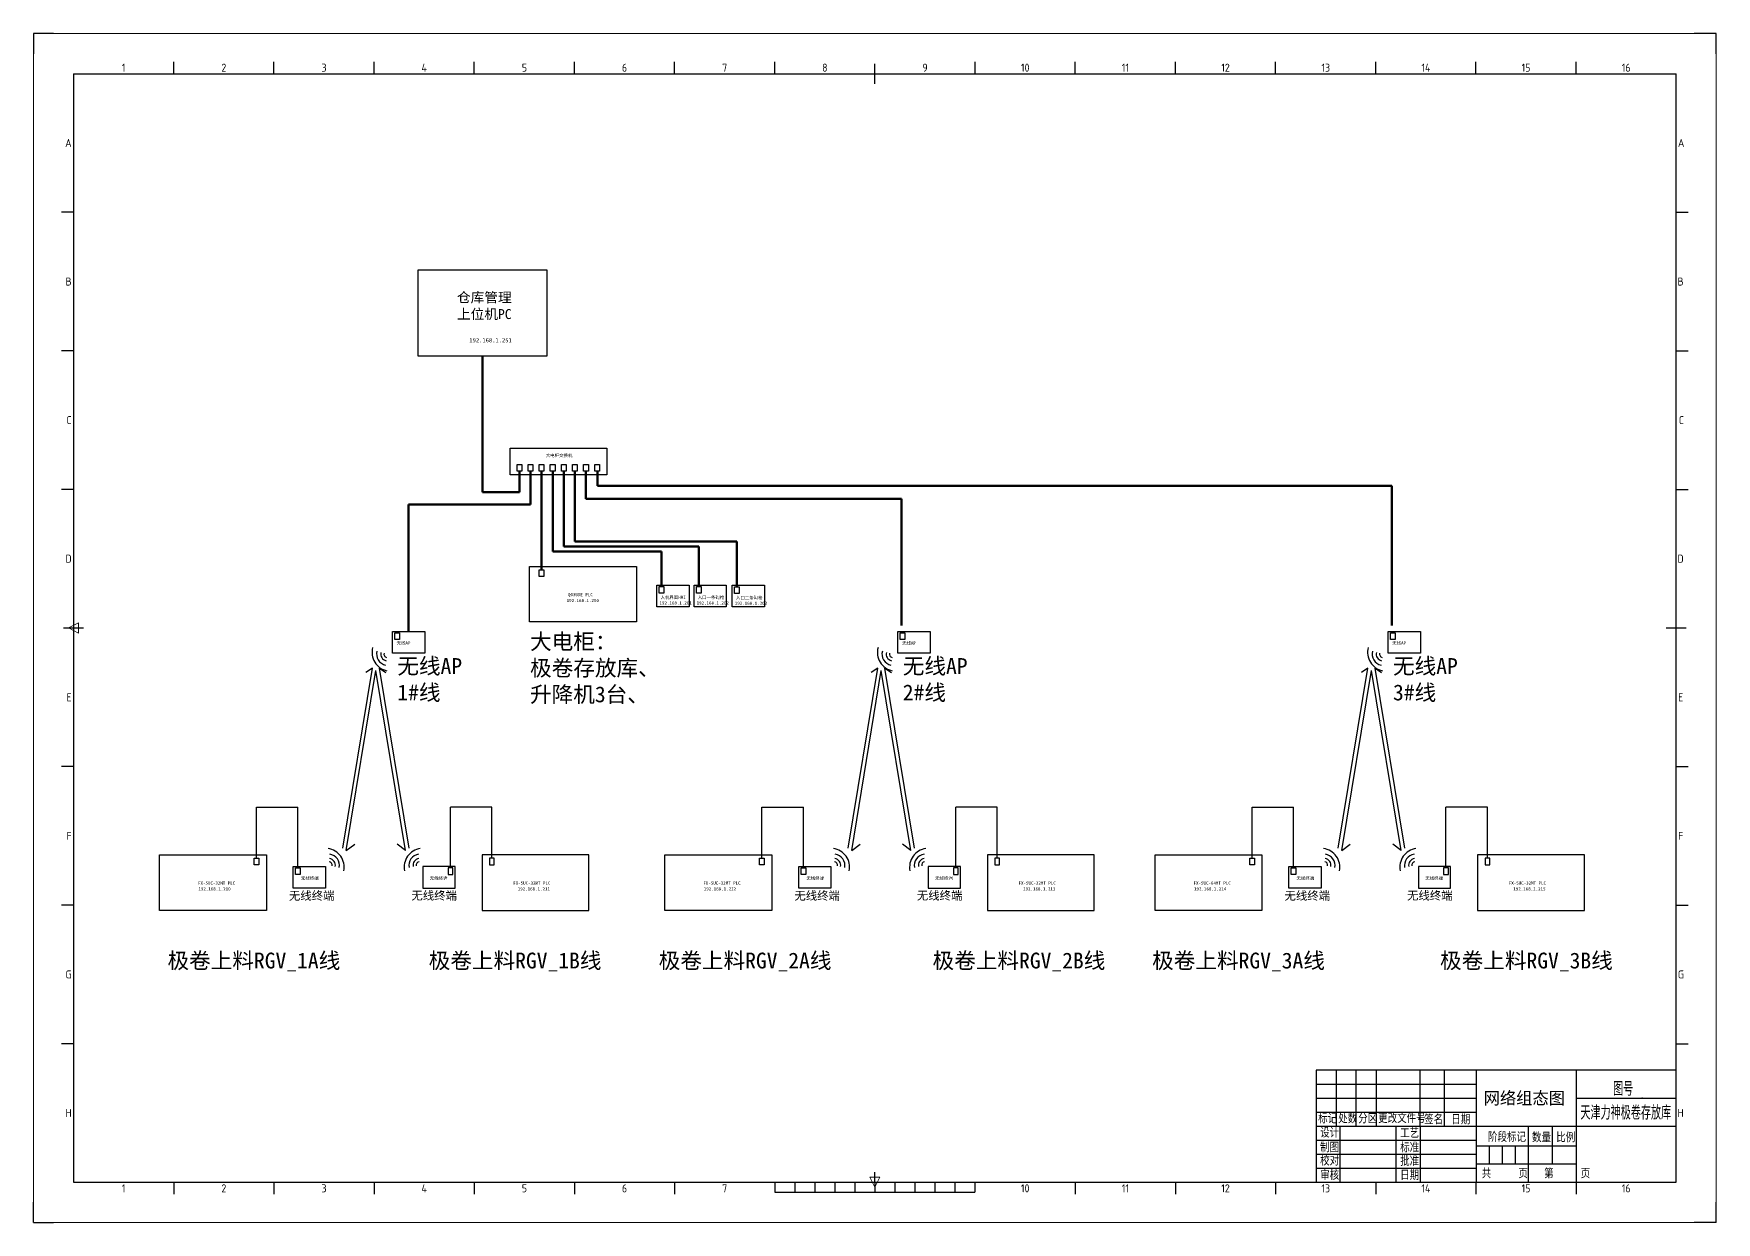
# Model space of a CAD drawing. Header units: inches. Extents: x -128 to 31549, y -2321 to 19035.
# Drawn here: x 11365 to 31549, y 4779 to 19035 of the extents above; entities that cross this region are included whole.
import ezdxf
from ezdxf.enums import TextEntityAlignment as Align

# ---------------------------------------------------------------- set-up
doc = ezdxf.new("R2010")
doc.units = ezdxf.units.IN
doc.header["$MEASUREMENT"] = 0
for name, color, linetype in [('AE_BOR', 1, 'Continuous'), ('图框_外框线', 7, 'Continuous'), ('图框_标题栏属性', 1, 'Continuous'), ('图框_标题栏文字', 6, 'Continuous')]:
    doc.layers.add(name, color=color, linetype=linetype)
doc.styles.get("Standard").update_dxf_attribs({"font": 'txt', "bigfont": 'gbcbig.shx'})
doc.styles.add('WD', font='romans.shx', dxfattribs={"bigfont": 'gbcbig.shx'})
doc.styles.add('WD_IEC', font='ISOCP2.shx', dxfattribs={"width": 0.9, "height": 4, "bigfont": 'gbcbig.shx'})
doc.styles.add('工程字', font='gbenor.shx', dxfattribs={"bigfont": 'gbcbig.shx'})

# ---------------------------------------------------------------- blocks, each defined once
blk = doc.blocks.new('gb_a1')
for p, q in [((20, 574), (20, 20)), ((20, 574), (821, 574)), ((821, 20), (821, 574)), ((20, 20), (821, 20))]:
    blk.add_line(p, q)
at = {"layer": 'AE_BOR', "lineweight": 30}
for p, q in [((10, 594), (0, 594)), ((0, 594), (0, 584)), ((841, 594), (830, 594)), ((841, 584), (841, 594)), ((0, 0), (0, 10)), ((841, 0), (841, 10)), ((0, 0), (10, 0)), ((841, 0), (830, 0))]:
    blk.add_line(p, q, dxfattribs=at)
at = {"layer": 'AE_BOR', "color": 1, "lineweight": 15}
for p, q in [((0, 594), (841, 594)), ((0, 0), (0, 594)), ((841, 594), (841, 0)), ((17.5, 297), (22.5, 299.5)), ((22.5, 294.5), (17.5, 297)), ((22.5, 299.5), (22.5, 294.5)), ((420.5, 17.5), (418, 22.5)), ((418, 22.5), (423, 22.5)), ((423, 22.5), (420.5, 17.5)), ((841, 0), (0, 0))]:
    blk.add_line(p, q, dxfattribs=at)
at = {"layer": 'AE_BOR'}
for p, q in [((70.0625, 574), (70.0625, 580)), ((120.125, 574), (120.125, 580)), ((170.1875, 574), (170.1875, 580)), ((220.25, 574), (220.25, 580)), ((270.3125, 574), (270.3125, 580)), ((320.375, 574), (320.375, 580)), ((370.4375, 574), (370.4375, 580)), ((470.5625, 574), (470.5625, 580)), ((520.625, 574), (520.625, 580)), ((570.6875, 574), (570.6875, 580)), ((620.75, 574), (620.75, 580)), ((670.8125, 574), (670.8125, 580)), ((720.875, 574), (720.875, 580)), ((770.9375, 574), (770.9375, 580)), ((20, 504.75), (14, 504.75)), ((821, 504.75), (827, 504.75)), ((20, 435.5), (14, 435.5)), ((821, 435.5), (827, 435.5)), ((20, 366.25), (14, 366.25)), ((821, 366.25), (827, 366.25)), ((20, 227.75), (14, 227.75)), ((821, 227.75), (827, 227.75)), ((20, 158.5), (14, 158.5)), ((821, 158.5), (827, 158.5)), ((20, 89.25), (14, 89.25)), ((821, 89.25), (827, 89.25)), ((70.0625, 20), (70.0625, 14)), ((120.125, 20), (120.125, 14)), ((170.1875, 20), (170.1875, 14)), ((220.25, 20), (220.25, 14)), ((270.3125, 20), (270.3125, 14)), ((320.375, 20), (320.375, 14)), ((520.625, 20), (520.625, 14)), ((570.6875, 20), (570.6875, 14)), ((620.75, 20), (620.75, 14)), ((670.8125, 20), (670.8125, 14)), ((720.875, 20), (720.875, 14)), ((770.9375, 20), (770.9375, 14))]:
    blk.add_line(p, q, dxfattribs=at)
at = {"layer": 'AE_BOR', "color": 2, "lineweight": 30}
for p, q in [((420.5, 574), (420.5, 579)), ((420.5, 569), (420.5, 574)), ((15, 297), (25, 297)), ((816, 297), (826, 297)), ((370.5, 20), (370.5, 15)), ((380.5, 20), (380.5, 15)), ((390.5, 20), (390.5, 15)), ((400.5, 20), (400.5, 15)), ((410.5, 20), (410.5, 15)), ((420.5, 20), (420.5, 25)), ((420.5, 20), (420.5, 15)), ((430.5, 20), (430.5, 15)), ((440.5, 20), (440.5, 15)), ((450.5, 20), (450.5, 15)), ((460.5, 20), (460.5, 15)), ((470.5, 20), (470.5, 15)), ((370.5, 15), (470.5, 15))]:
    blk.add_line(p, q, dxfattribs=at)
at = {"layer": 'AE_BOR', "style": 'WD_IEC'}
for s, p in [('1', (45.03125, 575)), ('2', (95.09375, 575)), ('3', (145.15625, 575)), ('4', (195.21875, 575)), ('5', (245.28125, 575)), ('6', (295.34375, 575)), ('7', (345.40625, 575)), ('8', (395.46875, 575)), ('9', (445.53125, 575)), ('10', (495.59375, 575)), ('11', (545.65625, 575)), ('12', (595.71875, 575)), ('13', (645.78125, 575)), ('14', (695.84375, 575)), ('15', (745.90625, 575)), ('16', (795.96875, 575)), ('1', (45.03125, 15)), ('2', (95.09375, 15)), ('3', (145.15625, 15)), ('4', (195.21875, 15)), ('5', (245.28125, 15)), ('6', (295.34375, 15)), ('7', (345.40625, 15)), ('10', (495.59375, 15)), ('11', (545.65625, 15)), ('12', (595.71875, 15)), ('13', (645.78125, 15)), ('14', (695.84375, 15)), ('15', (745.90625, 15)), ('16', (795.96875, 15))]:
    blk.add_text(s, height=4, dxfattribs=at).set_placement(p, align=Align.CENTER)
for s, p in [('A', (19, 539.375)), ('A', (825.04762, 539.375)), ('B', (19, 470.125)), ('B', (824.66667, 470.125)), ('C', (19, 400.875)), ('C', (824.85714, 400.875)), ('D', (19, 331.625)), ('D', (824.66667, 331.625)), ('E', (19, 262.375)), ('E', (824.47619, 262.375)), ('F', (19, 193.125)), ('F', (824.47619, 193.125)), ('G', (19, 123.875)), ('G', (824.85714, 123.875)), ('H', (19, 54.625)), ('H', (824.66667, 54.625))]:
    blk.add_text(s, height=4, dxfattribs=at).set_placement(p, align=Align.MIDDLE_RIGHT)
blk = doc.blocks.new('GB_TitleBlock')
at = {"lineweight": -3}
for p, q in [((-50, 42), (0, 42)), ((-50, 28), (0, 28))]:
    blk.add_line(p, q, dxfattribs=at)
blk.add_point((-16.99, 42), dxfattribs=at)
at = {"layer": '图框_外框线'}
for p, q in [((-170, 56), (-170, 28)), ((-160, 28), (-160, 56)), ((-150, 56), (-150, 28)), ((-128, 28), (-128, 56)), ((-116, 56), (-116, 28)), ((-100, 56), (-100, 0)), ((-50, 56), (-50, 0)), ((-180, 49), (-100, 49)), ((-180, 42), (-100, 42)), ((-180, 35), (-100, 35)), ((-180, 28), (-50, 28)), ((-168, 0), (-168, 28)), ((-140, 0), (-140, 28)), ((-128, 28), (-128, 0)), ((-74, 28), (-74, 0)), ((-62, 28), (-62, 9)), ((-180, 21), (-100, 21)), ((-50, 18), (-100, 18)), ((-93.5, 18), (-93.5, 9)), ((-87, 18), (-87, 9)), ((-80.5, 18), (-80.5, 9)), ((-180, 14), (-100, 14)), ((-50, 9), (-100, 9)), ((-180, 7), (-100, 7))]:
    blk.add_line(p, q, dxfattribs=at)
blk.add_lwpolyline([(0, 56), (-180, 56), (-180, 0), (0, 0), (0, 56)], dxfattribs=at)
at = {"style": 'WD', "flags": 1}
blk.add_attdef('WD_TB', (-168.38, 50.46), '', height=2, dxfattribs=at)
at = {"layer": '图框_标题栏属性', "style": '工程字'}
for tag, p in [('REV3', (-179.58, 50.91)), ('REV2', (-179.43, 43.49)), ('REV1', (-179.43, 36.77))]:
    blk.add_attdef(tag, p, '', height=3, dxfattribs=at)
for tag, height, width, p, p2 in [('REV3DET', 3, 13.288798, (-148.76, 50.77), (-130.49, 50.77)), ('BY3', 3, 6.930672, (-126.95, 50.77), (-117.42, 50.77)), ('RD3', 3, 9.096075, (-114.66, 50.77), (-102.16, 50.77)), ('REV2DET', 3, 1.39216, (-148.76, 43.77), (-130.49, 43.77)), ('BY2', 3, 6.930672, (-126.95, 43.77), (-117.42, 43.77)), ('RD2', 3, 9.096075, (-114.66, 43.77), (-102.16, 43.77)), ('文件名称', 7, 2.04191, (-96.3, 38.33), (-55.63, 38.33)), ('REV1DET', 3, 13.288798, (-148.76, 36.77), (-130.49, 36.77)), ('BY1', 3, 6.930672, (-126.95, 36.77), (-117.42, 36.77)), ('RD1', 3, 9.096075, (-114.66, 36.77), (-102.16, 36.77))]:
    blk.add_attdef(tag, text='', height=height, dxfattribs=dict(at, width=width)).set_placement(p, p2, align=Align.FIT)
for tag, p in [('图号', (-26.57, 46.93)), ('项目名称', (-25.25, 35.16))]:
    blk.add_attdef(tag, text='', height=7, dxfattribs=at).set_placement(p, align=Align.MIDDLE)
at = {"layer": '图框_标题栏属性', "lineweight": -3}
for tag, p in [('罗文根', (-163.59, 22.3)), ('工艺', (-123.59, 22.3)), ('制图', (-163.59, 15.3)), ('标准', (-123.59, 15.3)), ('校对', (-163.59, 8.3)), ('批准', (-123.59, 8.3)), ('审核', (-163.59, 1.3)), ('日期', (-123.59, 1.3))]:
    blk.add_attdef(tag, p, '', height=5, dxfattribs=at)
at = {"layer": '图框_标题栏属性', "style": '工程字'}
for tag, height, p in [('数量', 3.5, (-68.02, 13.58)), ('比例', 3.5, (-56.4, 13.74)), ('总数', 5, (-87.74, 4.36)), ('页数', 5, (-62.45, 4.36))]:
    blk.add_attdef(tag, text='', height=height, dxfattribs=at).set_placement(p, align=Align.MIDDLE_CENTER)
at = {"layer": '图框_标题栏文字', "style": '工程字'}
for s, p in [('标记', (-179, 29.44)), ('处数', (-169, 29.44)), ('分区', (-159, 29.44)), ('更改文件号', (-149, 29.59)), ('签名', (-126, 29)), ('日期', (-112.47, 28.98)), ('设计', (-177.99, 22.35)), ('工艺', (-138.02, 22.15)), ('阶段标记', (-94.11, 20.2)), ('数量', (-72.11, 20)), ('比例', (-60, 20)), ('制图', (-178.04, 15.02)), ('标准', (-137.99, 14.92)), ('校对', (-177.99, 8.33)), ('批准', (-138.02, 8.15)), ('审核', (-177.99, 1.15)), ('日期', (-138.02, 1.15)), ('共     页   第     页', (-97.24, 2))]:
    blk.add_text(s, height=5, dxfattribs=at).set_placement(p)

msp = doc.modelspace()

# ---------------------------------------------------------------- linework, layer by layer
at = {"color": 0, "lineweight": 50}
for p, q in [((16750, 13536), (16750, 15166)), ((17193, 13788), (17193, 13536)), ((17326, 13389), (17326, 13788)), ((17459, 12606), (17459, 13788)), ((17592, 13788), (17592, 12824)), ((17725, 13788), (17725, 12884)), ((17857, 13788), (17857, 12945)), ((17990, 13788), (17990, 13456)), ((18127, 13613), (18127, 13788)), ((17193, 13536), (16750, 13536)), ((21777, 13613), (18127, 13613)), ((27657, 13613), (21777, 13613)), ((27657, 11935), (27657, 13613)), ((15863, 13389), (17326, 13389)), ((21777, 13456), (17990, 13456)), ((21777, 11935), (21777, 13456)), ((17857, 12945), (19801, 12945)), ((19801, 12402), (19801, 12945)), ((17592, 12824), (18898, 12824)), ((17725, 12884), (19344, 12884)), ((18898, 12824), (18898, 12405)), ((19344, 12884), (19344, 12405))]:
    msp.add_line(p, q, dxfattribs=at)
at = {"color": 0}
for p, q in [((21590, 13613), (21777, 13613)), ((14039, 9147), (14039, 9758)), ((14039, 9758), (14536, 9758)), ((16861, 9147), (16861, 9758)), ((20101, 9147), (20101, 9758)), ((22924, 9147), (22924, 9758)), ((25981, 9147), (25981, 9758)), ((28803, 9147), (28803, 9758))]:
    msp.add_line(p, q, dxfattribs=at)
at = {"lineweight": 50}
msp.add_line((15863, 11865), (15863, 13389), dxfattribs=at)
for p, q in [((15073, 9268), (15428, 11426)), ((15115, 9239), (15471, 11398)), ((15428, 11426), (15350, 11373)), ((15826, 9239), (15471, 11398)), ((15869, 9268), (15514, 11426)), ((15514, 11426), (15591, 11373)), ((21135, 9268), (21490, 11426)), ((21178, 9239), (21533, 11398)), ((21490, 11426), (21412, 11373)), ((21888, 9239), (21533, 11398)), ((21931, 9268), (21576, 11426)), ((21576, 11426), (21654, 11373)), ((27015, 9268), (27370, 11426)), ((27058, 9239), (27413, 11398)), ((27370, 11426), (27292, 11373)), ((27768, 9239), (27413, 11398)), ((27811, 9268), (27456, 11426)), ((27456, 11426), (27533, 11373)), ((14536, 9031), (14536, 9758)), ((16364, 9031), (16364, 9758)), ((16861, 9758), (16364, 9758)), ((20101, 9758), (20599, 9758)), ((20599, 9031), (20599, 9758)), ((22427, 9031), (22427, 9758)), ((22924, 9758), (22427, 9758)), ((25981, 9758), (26478, 9758)), ((26478, 9031), (26478, 9758)), ((28306, 9031), (28306, 9758)), ((28803, 9758), (28306, 9758)), ((15115, 9239), (15217, 9315)), ((15826, 9239), (15724, 9315)), ((21178, 9239), (21279, 9315)), ((21888, 9239), (21787, 9315)), ((27058, 9239), (27159, 9315)), ((27768, 9239), (27667, 9315))]:
    msp.add_line(p, q)
at = {"color": 1}
for points in [[(15977, 16202), (17523, 16202), (17523, 15166), (15977, 15166)], [(19288, 12419), (19674, 12419), (19674, 12160), (19288, 12160)], [(19315, 12405), (19372, 12405), (19372, 12325), (19315, 12325)], [(19745, 12419), (20132, 12419), (20132, 12160), (19745, 12160)], [(19773, 12402), (19830, 12402), (19830, 12322), (19773, 12322)]]:
    msp.add_lwpolyline(points, close=True, dxfattribs=at)
at = {"color": 3}
for points in [[(17082, 14064), (18240, 14064), (18240, 13742), (17082, 13742)], [(17164, 13868), (17221, 13868), (17221, 13788), (17164, 13788)], [(17297, 13868), (17354, 13868), (17354, 13788), (17297, 13788)], [(17297, 13868), (17354, 13868), (17354, 13788), (17297, 13788)], [(17430, 13868), (17487, 13868), (17487, 13788), (17430, 13788)], [(17563, 13868), (17620, 13868), (17620, 13788), (17563, 13788)], [(17696, 13868), (17753, 13868), (17753, 13788), (17696, 13788)], [(17829, 13868), (17886, 13868), (17886, 13788), (17829, 13788)], [(17962, 13868), (18019, 13868), (18019, 13788), (17962, 13788)], [(18095, 13868), (18152, 13868), (18152, 13788), (18095, 13788)], [(15670, 11865), (16056, 11865), (16056, 11606), (15670, 11606)], [(15698, 11851), (15754, 11851), (15754, 11771), (15698, 11771)], [(21732, 11865), (22119, 11865), (22119, 11606), (21732, 11606)], [(21760, 11851), (21817, 11851), (21817, 11771), (21760, 11771)], [(27612, 11865), (27999, 11865), (27999, 11606), (27612, 11606)], [(27640, 11851), (27696, 11851), (27696, 11771), (27640, 11771)], [(14480, 9045), (14867, 9045), (14867, 8786), (14480, 8786)], [(14508, 9031), (14564, 9031), (14564, 8951), (14508, 8951)], [(16420, 9045), (16034, 9045), (16034, 8786), (16420, 8786)], [(16392, 9031), (16336, 9031), (16336, 8951), (16392, 8951)], [(20542, 9045), (20929, 9045), (20929, 8786), (20542, 8786)], [(20570, 9031), (20627, 9031), (20627, 8951), (20570, 8951)], [(22483, 9045), (22096, 9045), (22096, 8786), (22483, 8786)], [(22455, 9031), (22398, 9031), (22398, 8951), (22455, 8951)], [(26422, 9045), (26809, 9045), (26809, 8786), (26422, 8786)], [(26450, 9031), (26507, 9031), (26507, 8951), (26450, 8951)], [(28362, 9045), (27976, 9045), (27976, 8786), (28362, 8786)], [(28335, 9031), (28278, 9031), (28278, 8951), (28335, 8951)]]:
    msp.add_lwpolyline(points, close=True, dxfattribs=at)
at = {"color": 0}
for points in [[(17314, 12644), (18595, 12644), (18595, 11979), (17314, 11979)], [(17430, 12606), (17487, 12606), (17487, 12526), (17430, 12526)], [(18842, 12419), (19228, 12419), (19228, 12160), (18842, 12160)], [(18870, 12405), (18926, 12405), (18926, 12325), (18870, 12325)], [(12876, 9186), (14157, 9186), (14157, 8520), (12876, 8520)], [(14011, 9147), (14067, 9147), (14067, 9067), (14011, 9067)], [(18025, 9186), (16744, 9186), (16744, 8520), (18025, 8520)], [(16890, 9147), (16833, 9147), (16833, 9067), (16890, 9067)], [(18938, 9186), (20219, 9186), (20219, 8520), (18938, 8520)], [(20073, 9147), (20130, 9147), (20130, 9067), (20073, 9067)], [(24087, 9186), (22806, 9186), (22806, 8520), (24087, 8520)], [(22952, 9147), (22895, 9147), (22895, 9067), (22952, 9067)], [(24818, 9186), (26099, 9186), (26099, 8520), (24818, 8520)], [(25953, 9147), (26009, 9147), (26009, 9067), (25953, 9067)], [(29967, 9186), (28686, 9186), (28686, 8520), (29967, 8520)], [(28832, 9147), (28775, 9147), (28775, 9067), (28832, 9067)]]:
    msp.add_lwpolyline(points, close=True, dxfattribs=at)
at = {"color": 3}
for centre, radius, start, end in [((15649, 11615), 225, 164.9469, 258.2515), ((15614, 11595), 135, 164.9469, 258.2515), ((15609, 11594), 81, 164.9469, 258.2515), ((15608, 11594), 40.5, 164.9469, 258.2515), ((21711, 11615), 225, 164.9469, 258.2515), ((21676, 11595), 135, 164.9469, 258.2515), ((21672, 11594), 81, 164.9469, 258.2515), ((21670, 11594), 40.5, 164.9469, 258.2515), ((27591, 11615), 225, 164.9469, 258.2515), ((27556, 11595), 135, 164.9469, 258.2515), ((27551, 11594), 81, 164.9469, 258.2515), ((27550, 11594), 40.5, 164.9469, 258.2515), ((14866, 9038), 225, 348.9066, 82.2112), ((14905, 9062), 40.5, 348.9066, 82.2112), ((14904, 9061), 81, 348.9066, 82.2112), ((14899, 9060), 135, 348.9066, 82.2112), ((16034, 9038), 225, 97.7888, 191.0934), ((16001, 9060), 135, 97.7888, 191.0934), ((15997, 9061), 81, 97.7888, 191.0934), ((15995, 9062), 40.5, 97.7888, 191.0934), ((20928, 9038), 225, 348.9066, 82.2112), ((20967, 9062), 40.5, 348.9066, 82.2112), ((20966, 9061), 81, 348.9066, 82.2112), ((20962, 9060), 135, 348.9066, 82.2112), ((22097, 9038), 225, 97.7888, 191.0934), ((22064, 9060), 135, 97.7888, 191.0934), ((22059, 9061), 81, 97.7888, 191.0934), ((22058, 9062), 40.5, 97.7888, 191.0934), ((26808, 9038), 225, 348.9066, 82.2112), ((26847, 9062), 40.5, 348.9066, 82.2112), ((26846, 9061), 81, 348.9066, 82.2112), ((26841, 9060), 135, 348.9066, 82.2112), ((27977, 9038), 225, 97.7888, 191.0934), ((27943, 9060), 135, 97.7888, 191.0934), ((27939, 9061), 81, 97.7888, 191.0934), ((27937, 9062), 40.5, 97.7888, 191.0934)]:
    msp.add_arc(centre, radius, start, end, dxfattribs=at)

# ---------------------------------------------------------------- block references
at = {"color": 0, "xscale": 24, "yscale": 24, "zscale": 24}
msp.add_blockref('gb_a1', (11365, 4779), dxfattribs=at)
at = {"color": 0}
ref = msp.add_blockref('GB_TitleBlock', (31069, 5259), dxfattribs=dict(at, xscale=24, yscale=24, zscale=24))
ref.add_attrib('项目名称', '天津力神极卷存放库', dxfattribs={"layer": '图框_标题栏属性', "height": 168, "style": '工程字'}).set_placement((30463, 6103), align=Align.MIDDLE)
ref.add_attrib('图号', '图号', dxfattribs={"layer": '图框_标题栏属性', "height": 168, "style": '工程字'}).set_placement((30432, 6385), align=Align.MIDDLE)
ref.add_attrib('文件名称', '网络组态图', dxfattribs={"layer": '图框_标题栏属性', "height": 168, "style": '工程字', "width": 1.656644}).set_placement((28758, 6179), (29734, 6179), align=Align.FIT)

# ---------------------------------------------------------------- texts
at = {"color": 1, "attachment_point": 1}
for s, insert, char_height, width in [('{\\fSimSun|b0|i0|c134|p2;仓库管理上位机PC}', (16444, 15932), 120, 760), ('{\\fSimSun|b0|i0|c134|p2;192.168.1.202}', (19318, 12226), 38.02, 583.54), ('{\\fSimSun|b0|i0|c134|p2;入口一条码枪}', (19331, 12293), 38.02, 583.54), ('{\\fSimSun|b0|i0|c134|p2;192.168.1.203}', (19776, 12223), 38.02, 583.54), ('{\\fSimSun|b0|i0|c134|p2;入口二条码枪}', (19789, 12289), 38.02, 583.54)]:
    msp.add_mtext(s, dxfattribs=dict(at, insert=insert, char_height=char_height, width=width))
at = {"color": 0}
for s, insert, char_height, width, attachment_point in [('{\\fSimSun|b0|i0|c134|p2;192.168.1.251}', (16592, 15383), 50, 583.54, 1), ('{\\fSimSun|b0|i0|c134|p2;Q03UDE PLC}', (17775, 12326), 38.02, 583.54, 1), ('{\\fSimSun|b0|i0|c134|p2;192.168.1.200}', (17759, 12256), 38.02, 583.54, 1), ('{\\fSimSun|b0|i0|c134|p2;192.168.1.201}', (18873, 12226), 38.02, 583.54, 1), ('{\\fSimSun|b0|i0|c134|p2;人机界面HMI}', (18885, 12293), 38.02, 583.54, 1), ('{\\fSimSun|b0|i0|c134|p2;\\C4;大电柜：\\P极卷存放库、\\P升降机3台、}', (17320, 11840), 190.08, 2389.43, 1), ('{\\fSimSun|b0|i0|c134|p2;\\C3;无线AP\\P1#线}', (15728, 11546), 190.08, 2009.52, 1), ('{\\fSimSun|b0|i0|c134|p2;\\C3;无线AP\\P2#线}', (21791, 11546), 190.08, 2009.52, 1), ('{\\fSimSun|b0|i0|c134|p2;\\C3;无线AP\\P3#线}', (27671, 11546), 190.08, 2009.52, 1), ('{\\fSimSun|b0|i0|c134|p2;FX-5UC-32MT PLC}', (13337, 8867), 38.02, 583.54, 1), ('{\\fSimSun|b0|i0|c134|p2;192.168.1.210}', (13342, 8797), 38.02, 583.54, 1), ('{\\fSimSun|b0|i0|c134|p2;\\C3;无线终端}', (14428, 8746), 100, 2009.52, 1), ('{\\fSimSun|b0|i0|c134|p2;\\C3;无线终端}', (15897, 8748), 100, 2009.52, 1), ('{\\fSimSun|b0|i0|c134|p2;FX-5UC-32MT PLC}', (17564, 8867), 38.02, 583.54, 3), ('{\\fSimSun|b0|i0|c134|p2;192.168.1.211}', (17559, 8797), 38.02, 583.54, 3), ('{\\fSimSun|b0|i0|c134|p2;FX-5UC-32MT PLC}', (19399, 8867), 38.02, 583.54, 1), ('{\\fSimSun|b0|i0|c134|p2;192.168.1.212}', (19404, 8797), 38.02, 583.54, 1), ('{\\fSimSun|b0|i0|c134|p2;\\C3;无线终端}', (20491, 8746), 100, 2009.52, 1), ('{\\fSimSun|b0|i0|c134|p2;\\C3;无线终端}', (21960, 8748), 100, 2009.52, 1), ('{\\fSimSun|b0|i0|c134|p2;FX-5UC-32MT PLC}', (23626, 8867), 38.02, 583.54, 3), ('{\\fSimSun|b0|i0|c134|p2;192.168.1.213}', (23621, 8797), 38.02, 583.54, 3), ('{\\fSimSun|b0|i0|c134|p2;FX-5UC-64MT PLC}', (25279, 8867), 38.02, 583.54, 1), ('{\\fSimSun|b0|i0|c134|p2;192.168.1.214}', (25284, 8797), 38.02, 583.54, 1), ('{\\fSimSun|b0|i0|c134|p2;\\C3;无线终端}', (26370, 8746), 100, 2009.52, 1), ('{\\fSimSun|b0|i0|c134|p2;\\C3;无线终端}', (27840, 8748), 100, 2009.52, 1), ('{\\fSimSun|b0|i0|c134|p2;FX-5UC-32MT PLC}', (29506, 8867), 38.02, 583.54, 3), ('{\\fSimSun|b0|i0|c134|p2;192.168.1.215}', (29501, 8797), 38.02, 583.54, 3), ('{\\fSimSun|b0|i0|c134|p2;\\C4;极卷上料RGV_1A线}', (12971, 8014), 190.08, 2231.65, 1), ('{\\fSimSun|b0|i0|c134|p2;\\C4;极卷上料RGV_1B线}', (16104, 8014), 190.08, 2199.15, 1), ('{\\fSimSun|b0|i0|c134|p2;\\C4;极卷上料RGV_2A线}', (18863, 8014), 190.08, 2381, 1), ('{\\fSimSun|b0|i0|c134|p2;\\C4;极卷上料RGV_2B线}', (22148, 8014), 190.08, 2407.29, 1), ('{\\fSimSun|b0|i0|c134|p2;\\C4;极卷上料RGV_3A线}', (24782, 8014), 190.08, 2328.72, 1), ('{\\fSimSun|b0|i0|c134|p2;\\C4;极卷上料RGV_3B线}', (28235, 8014), 190.08, 2199.72, 1)]:
    msp.add_mtext(s, dxfattribs=dict(at, insert=insert, char_height=char_height, width=width, attachment_point=attachment_point))
at = {"color": 3, "char_height": 38.02, "width": 583.54}
for s, insert, attachment_point in [('{\\fSimSun|b0|i0|c134|p2;大电柜交换机}', (17509, 13996), 1), ('{\\fSimSun|b0|i0|c134|p2;无线AP}', (15719, 11746), 1), ('{\\fSimSun|b0|i0|c134|p2;无线AP}', (21782, 11746), 1), ('{\\fSimSun|b0|i0|c134|p2;无线AP}', (27662, 11746), 1), ('{\\fSimSun|b0|i0|c134|p2;无线终端}', (14571, 8926), 1), ('{\\fSimSun|b0|i0|c134|p2;无线终端}', (16329, 8926), 3), ('{\\fSimSun|b0|i0|c134|p2;无线终端}', (20634, 8926), 1), ('{\\fSimSun|b0|i0|c134|p2;无线终端}', (22391, 8926), 3), ('{\\fSimSun|b0|i0|c134|p2;无线终端}', (26513, 8926), 1), ('{\\fSimSun|b0|i0|c134|p2;无线终端}', (28271, 8926), 3)]:
    msp.add_mtext(s, dxfattribs=dict(at, insert=insert, attachment_point=attachment_point))

doc.saveas('drawing.dxf')
